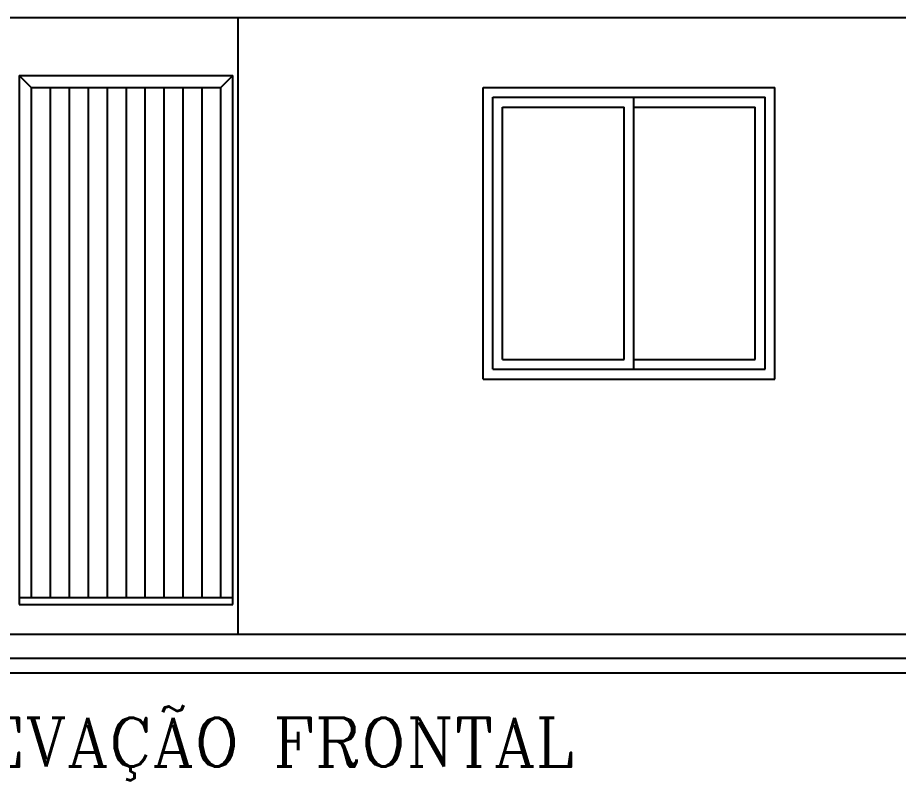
# Model space of a CAD drawing. Extents: x 121.8 to 221.5, y 86.6 to 106.4.
# Drawn here: x 135.398 to 139.024, y 100.177 to 103.318 of the extents above; entities that cross this region are included whole.
import ezdxf

# ---------------------------------------------------------------- set-up
doc = ezdxf.new("R2010")
doc.units = 0
doc.header["$LTSCALE"] = 15
for name, color, linetype in [('CORTETERRA', 244, 'CONTINUOUS'), ('JANELA', 5, 'CONTINUOUS'), ('PAREDE', 7, 'CONTINUOUS'), ('TEXTO', 1, 'CONTINUOUS'), ('VISTAP', 244, 'CONTINUOUS')]:
    doc.layers.add(name, color=color, linetype=linetype)
doc.styles.add('ROMANC', font='ROMANC.SHX')

msp = doc.modelspace()

# ---------------------------------------------------------------- linework, layer by layer
at = {"layer": 'CORTETERRA', "color": 3}
msp.add_line((131.8459, 100.6198), (141.2297, 100.6198), dxfattribs=at)
at = {"layer": 'JANELA', "color": 1}
msp.add_line((134.8427, 103.3179), (139.9867, 103.3179), dxfattribs=at)
at = {"layer": 'JANELA', "color": 244}
for p, q in [((135.4047, 103.0798), (135.4047, 100.9016)), ((135.4547, 103.0298), (135.4047, 103.0798)), ((135.4047, 103.0798), (136.2847, 103.0798)), ((136.2347, 103.0298), (136.2847, 103.0798)), ((136.2847, 100.9016), (136.2847, 103.0798)), ((135.4547, 103.0298), (135.4547, 100.9298)), ((135.4547, 103.0298), (136.2347, 103.0298)), ((135.5327, 103.0298), (135.5327, 100.9298)), ((135.6107, 103.0298), (135.6107, 100.9298)), ((135.6887, 103.0298), (135.6887, 100.9298)), ((135.7667, 103.0298), (135.7667, 100.9298)), ((135.8447, 103.0298), (135.8447, 100.9298)), ((135.9227, 103.0298), (135.9227, 100.9298)), ((136.0007, 103.0298), (136.0007, 100.9298)), ((136.0787, 103.0298), (136.0787, 100.9298)), ((136.1567, 103.0298), (136.1567, 100.9298)), ((136.2347, 100.9298), (136.2347, 103.0298)), ((137.3147, 103.0298), (138.5147, 103.0298)), ((137.3147, 101.8298), (137.3147, 103.0298)), ((138.5147, 101.8298), (138.5147, 103.0298)), ((137.3547, 102.9898), (138.4747, 102.9898)), ((137.3547, 101.8698), (137.3547, 102.9898)), ((137.9347, 101.8698), (137.9347, 102.9898)), ((138.4747, 101.8698), (138.4747, 102.9898)), ((137.3947, 102.9498), (137.8947, 102.9498)), ((137.3947, 101.9098), (137.3947, 102.9498)), ((137.8947, 101.9098), (137.8947, 102.9498)), ((137.9347, 102.9498), (138.4347, 102.9498)), ((138.4347, 101.9098), (138.4347, 102.9498)), ((137.3947, 101.9098), (137.8947, 101.9098)), ((137.9347, 101.9098), (138.4347, 101.9098)), ((137.3547, 101.8698), (138.4747, 101.8698)), ((137.3147, 101.8298), (138.5147, 101.8298))]:
    msp.add_line(p, q, dxfattribs=at)
at = {"layer": 'PAREDE', "color": 5}
for p, q in [((136.3061, 100.7798), (136.3061, 103.3179)), ((133.5447, 100.7798), (139.5447, 100.7798)), ((132.8459, 100.6798), (140.2437, 100.6798))]:
    msp.add_line(p, q, dxfattribs=at)
at = {"layer": 'VISTAP', "color": 244, "linetype": 'CONTINUOUS'}
for p, q in [((135.4047, 100.9298), (136.2847, 100.9298)), ((135.4047, 100.9016), (136.2847, 100.9016))]:
    msp.add_line(p, q, dxfattribs=at)

# ---------------------------------------------------------------- texts
at = {"layer": 'TEXTO', "color": 5, "ltscale": 0.3, "style": 'ROMANC'}
msp.add_text('ELEVAÇÃO FRONTAL', height=0.2, dxfattribs=at).set_placement((134.9155, 100.2343))

doc.saveas('drawing.dxf')
